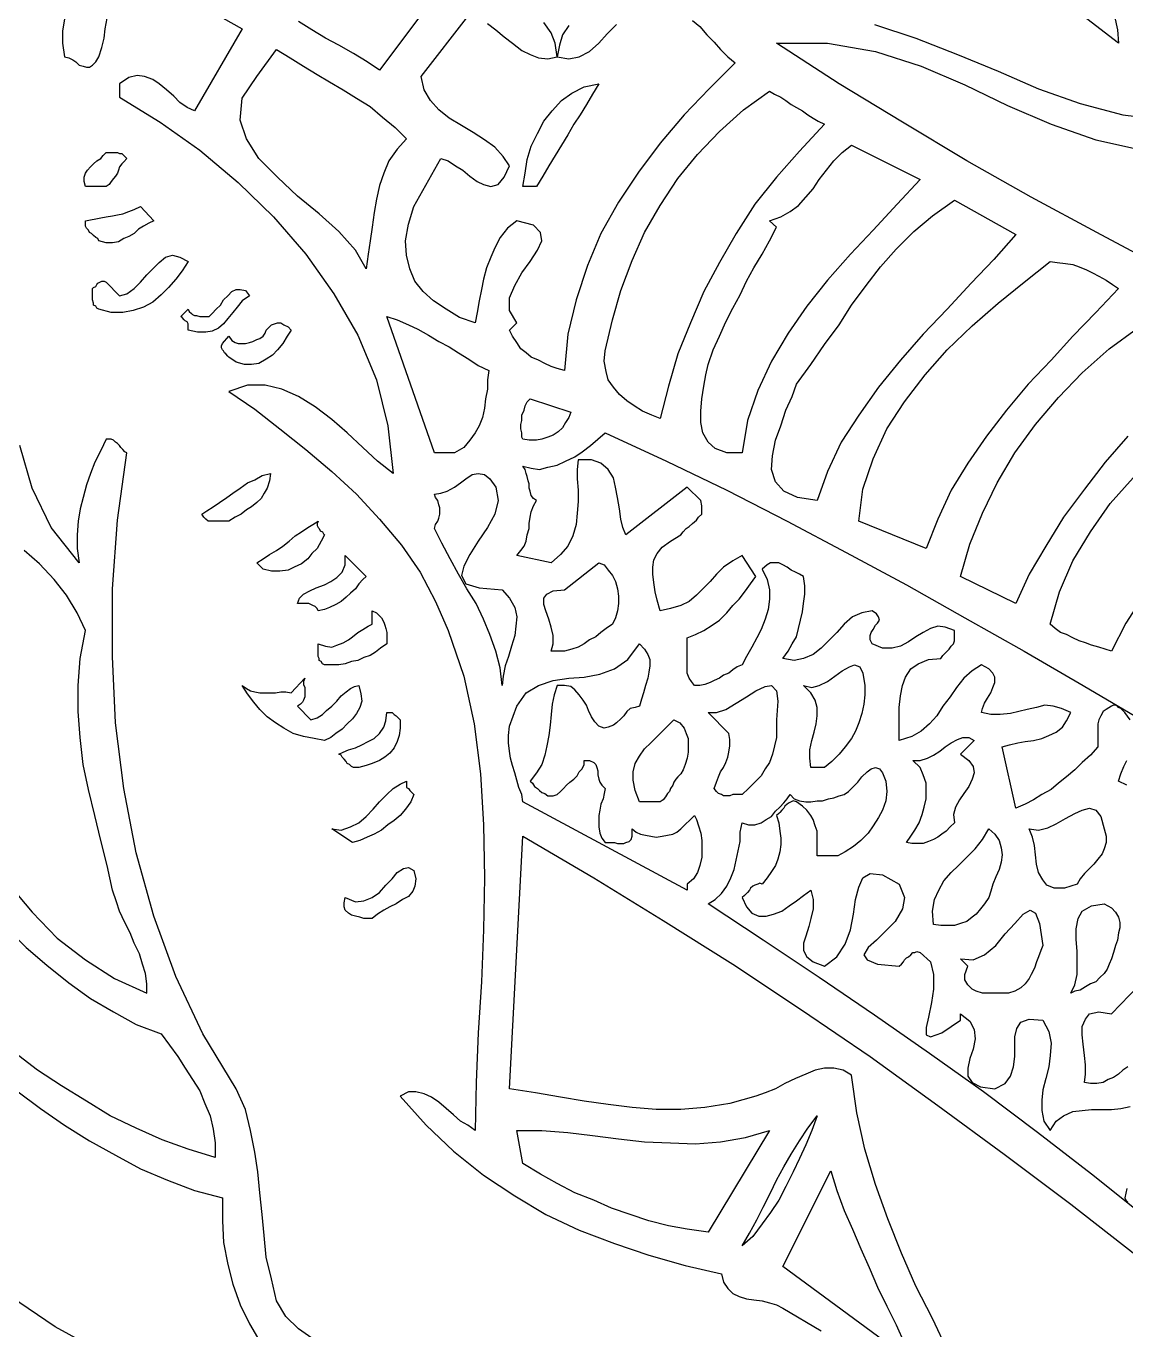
# Model space of a CAD drawing. Extents: x 0.04 to 7.12, y 0.03 to 7.63.
# Drawn here: x 3.12 to 4.178, y 3.215 to 4.47 of the extents above; entities that cross this region are included whole.
import ezdxf

# ---------------------------------------------------------------- set-up
doc = ezdxf.new("R2010")
doc.units = 0
doc.layers.add('1', color=7, linetype='Continuous')

msp = doc.modelspace()

# ---------------------------------------------------------------- linework, layer by layer
for points in [[(4.167, 4.479), (4.17, 4.466), (4.171, 4.453), (4.128, 4.486)], [(3.936, 4.471), (3.976, 4.458), (4.016, 4.442), (4.055, 4.426), (4.094, 4.409), (4.134, 4.395), (4.175, 4.384), (4.217, 4.379)], [(3.671, 4.414), (3.665, 4.404), (3.659, 4.394), (3.653, 4.384), (3.647, 4.375), (3.641, 4.365), (3.635, 4.355), (3.629, 4.345), (3.623, 4.335), (3.617, 4.325), (3.611, 4.315), (3.598, 4.315), (3.6, 4.328), (3.602, 4.341), (3.606, 4.354), (3.612, 4.366), (3.618, 4.378), (3.626, 4.388), (3.635, 4.398), (3.645, 4.405), (3.657, 4.411), (3.671, 4.414)], [(3.217, 4.342), (3.214, 4.339), (3.212, 4.337), (3.21, 4.334), (3.209, 4.331), (3.208, 4.328), (3.206, 4.325), (3.204, 4.323), (3.202, 4.32), (3.2, 4.317), (3.197, 4.315), (3.177, 4.315), (3.176, 4.32), (3.176, 4.324), (3.177, 4.328), (3.179, 4.331), (3.182, 4.334), (3.185, 4.337), (3.188, 4.34), (3.192, 4.342), (3.194, 4.345), (3.197, 4.348), (3.2, 4.348), (3.203, 4.348), (3.205, 4.348), (3.208, 4.348), (3.21, 4.347), (3.212, 4.347), (3.214, 4.345), (3.215, 4.344), (3.217, 4.342)], [(3.243, 4.282), (3.238, 4.28), (3.233, 4.277), (3.228, 4.274), (3.224, 4.27), (3.219, 4.267), (3.214, 4.265), (3.209, 4.262), (3.203, 4.261), (3.197, 4.261), (3.19, 4.263), (3.189, 4.265), (3.187, 4.266), (3.185, 4.268), (3.183, 4.27), (3.181, 4.271), (3.18, 4.273), (3.178, 4.275), (3.177, 4.277), (3.177, 4.28), (3.177, 4.282), (3.182, 4.283), (3.187, 4.284), (3.192, 4.285), (3.197, 4.286), (3.203, 4.287), (3.208, 4.288), (3.213, 4.289), (3.219, 4.291), (3.224, 4.293), (3.23, 4.296), (3.243, 4.282)], [(3.276, 4.243), (3.27, 4.234), (3.264, 4.226), (3.257, 4.218), (3.25, 4.211), (3.242, 4.204), (3.233, 4.199), (3.223, 4.196), (3.213, 4.194), (3.202, 4.194), (3.19, 4.197), (3.188, 4.198), (3.187, 4.2), (3.185, 4.201), (3.185, 4.203), (3.184, 4.206), (3.184, 4.208), (3.184, 4.211), (3.184, 4.214), (3.184, 4.217), (3.185, 4.218), (3.187, 4.219), (3.188, 4.221), (3.189, 4.222), (3.191, 4.223), (3.193, 4.224), (3.195, 4.224), (3.197, 4.223), (3.21, 4.21), (3.217, 4.212), (3.224, 4.217), (3.23, 4.223), (3.236, 4.23), (3.242, 4.236), (3.248, 4.242), (3.254, 4.247), (3.261, 4.249), (3.268, 4.247), (3.276, 4.243)], [(3.335, 4.21), (3.328, 4.205), (3.323, 4.199), (3.319, 4.194), (3.314, 4.188), (3.31, 4.183), (3.305, 4.179), (3.299, 4.176), (3.293, 4.175), (3.285, 4.175), (3.276, 4.177), (3.276, 4.179), (3.276, 4.181), (3.276, 4.183), (3.275, 4.185), (3.273, 4.186), (3.272, 4.187), (3.27, 4.189), (3.269, 4.19), (3.276, 4.197), (3.277, 4.195), (3.279, 4.193), (3.28, 4.192), (3.282, 4.191), (3.284, 4.191), (3.287, 4.19), (3.29, 4.19), (3.293, 4.19), (3.296, 4.19), (3.299, 4.193), (3.303, 4.197), (3.307, 4.201), (3.31, 4.206), (3.314, 4.21), (3.318, 4.214), (3.322, 4.216), (3.326, 4.216), (3.331, 4.215), (3.335, 4.21)], [(3.375, 4.177), (3.371, 4.171), (3.367, 4.164), (3.362, 4.158), (3.357, 4.153), (3.351, 4.149), (3.344, 4.145), (3.337, 4.144), (3.33, 4.144), (3.322, 4.146), (3.315, 4.151), (3.314, 4.152), (3.312, 4.154), (3.311, 4.155), (3.31, 4.157), (3.309, 4.158), (3.308, 4.16), (3.308, 4.162), (3.309, 4.164), (3.315, 4.171), (3.318, 4.167), (3.321, 4.165), (3.324, 4.164), (3.328, 4.164), (3.331, 4.164), (3.335, 4.165), (3.338, 4.166), (3.342, 4.168), (3.345, 4.169), (3.348, 4.171), (3.35, 4.174), (3.351, 4.177), (3.354, 4.18), (3.356, 4.182), (3.359, 4.183), (3.362, 4.184), (3.365, 4.184), (3.368, 4.182), (3.372, 4.18), (3.375, 4.177)], [(3.355, 4.039), (3.354, 4.032), (3.352, 4.025), (3.349, 4.02), (3.346, 4.015), (3.342, 4.011), (3.337, 4.007), (3.332, 4.004), (3.327, 4), (3.321, 3.997), (3.315, 3.993), (3.312, 3.993), (3.31, 3.993), (3.307, 3.993), (3.304, 3.993), (3.3, 3.993), (3.298, 3.993), (3.295, 3.993), (3.293, 3.995), (3.291, 3.997), (3.289, 4), (3.294, 4.003), (3.3, 4.007), (3.306, 4.011), (3.313, 4.016), (3.319, 4.02), (3.326, 4.025), (3.333, 4.03), (3.34, 4.033), (3.347, 4.037), (3.355, 4.039)], [(3.401, 3.993), (3.4, 3.991), (3.4, 3.989), (3.401, 3.987), (3.402, 3.986), (3.403, 3.984), (3.405, 3.983), (3.406, 3.981), (3.407, 3.98), (3.404, 3.974), (3.4, 3.967), (3.395, 3.962), (3.391, 3.957), (3.385, 3.952), (3.378, 3.949), (3.372, 3.946), (3.364, 3.945), (3.356, 3.945), (3.348, 3.947), (3.342, 3.953), (3.348, 3.957), (3.354, 3.961), (3.361, 3.965), (3.367, 3.969), (3.373, 3.974), (3.379, 3.979), (3.385, 3.983), (3.391, 3.987), (3.396, 3.99), (3.401, 3.993)], [(3.104, 3.643), (3.126, 3.617), (3.15, 3.592), (3.177, 3.571), (3.205, 3.553), (3.236, 3.539), (3.236, 3.548), (3.235, 3.558), (3.232, 3.567), (3.229, 3.577), (3.224, 3.587), (3.22, 3.597), (3.215, 3.607), (3.21, 3.618), (3.207, 3.627), (3.203, 3.638), (3.198, 3.662), (3.192, 3.686), (3.186, 3.71), (3.18, 3.735), (3.175, 3.759), (3.172, 3.785), (3.17, 3.81), (3.17, 3.835), (3.172, 3.861), (3.177, 3.888), (3.169, 3.905), (3.159, 3.922), (3.147, 3.937), (3.133, 3.952), (3.118, 3.965)], [(3.447, 3.94), (3.444, 3.937), (3.44, 3.933), (3.437, 3.928), (3.432, 3.924), (3.428, 3.92), (3.423, 3.916), (3.418, 3.913), (3.412, 3.91), (3.407, 3.908), (3.401, 3.907), (3.4, 3.909), (3.398, 3.911), (3.396, 3.912), (3.394, 3.913), (3.392, 3.914), (3.389, 3.914), (3.387, 3.914), (3.384, 3.914), (3.381, 3.914), (3.383, 3.919), (3.387, 3.923), (3.393, 3.926), (3.399, 3.929), (3.407, 3.932), (3.413, 3.935), (3.419, 3.939), (3.424, 3.944), (3.427, 3.951), (3.427, 3.96), (3.447, 3.94)], [(3.467, 3.875), (3.461, 3.871), (3.456, 3.867), (3.451, 3.864), (3.445, 3.862), (3.439, 3.859), (3.433, 3.858), (3.427, 3.856), (3.421, 3.855), (3.414, 3.855), (3.407, 3.855), (3.405, 3.856), (3.404, 3.858), (3.402, 3.859), (3.402, 3.861), (3.401, 3.863), (3.401, 3.866), (3.401, 3.869), (3.401, 3.872), (3.401, 3.875), (3.408, 3.873), (3.414, 3.872), (3.419, 3.874), (3.425, 3.876), (3.43, 3.879), (3.434, 3.882), (3.439, 3.886), (3.444, 3.889), (3.449, 3.892), (3.453, 3.894), (3.453, 3.907), (3.457, 3.905), (3.46, 3.902), (3.462, 3.9), (3.464, 3.896), (3.465, 3.893), (3.466, 3.89), (3.467, 3.886), (3.467, 3.882), (3.467, 3.879), (3.467, 3.875)], [(3.381, 3.815), (3.394, 3.802), (3.4, 3.804), (3.405, 3.807), (3.409, 3.811), (3.414, 3.815), (3.419, 3.82), (3.423, 3.825), (3.428, 3.829), (3.432, 3.832), (3.436, 3.834), (3.44, 3.835), (3.442, 3.827), (3.443, 3.82), (3.441, 3.814), (3.438, 3.808), (3.434, 3.803), (3.429, 3.798), (3.424, 3.793), (3.418, 3.789), (3.413, 3.785), (3.407, 3.782), (3.397, 3.784), (3.387, 3.786), (3.377, 3.789), (3.368, 3.794), (3.36, 3.799), (3.352, 3.805), (3.345, 3.812), (3.339, 3.819), (3.333, 3.827), (3.328, 3.835), (3.332, 3.832), (3.336, 3.83), (3.34, 3.829), (3.345, 3.828), (3.35, 3.828), (3.355, 3.828), (3.36, 3.828), (3.365, 3.829), (3.37, 3.829), (3.375, 3.828), (3.388, 3.842), (3.387, 3.839), (3.387, 3.836), (3.388, 3.833), (3.388, 3.83), (3.388, 3.827), (3.388, 3.824), (3.387, 3.821), (3.386, 3.819), (3.384, 3.817), (3.381, 3.815)], [(3.48, 3.802), (3.48, 3.794), (3.479, 3.787), (3.477, 3.781), (3.474, 3.775), (3.47, 3.77), (3.465, 3.766), (3.46, 3.763), (3.453, 3.76), (3.447, 3.758), (3.44, 3.756), (3.437, 3.756), (3.435, 3.756), (3.433, 3.757), (3.431, 3.759), (3.429, 3.76), (3.428, 3.762), (3.426, 3.764), (3.424, 3.766), (3.423, 3.768), (3.421, 3.769), (3.425, 3.771), (3.43, 3.773), (3.437, 3.775), (3.443, 3.778), (3.449, 3.781), (3.455, 3.784), (3.46, 3.789), (3.464, 3.795), (3.466, 3.801), (3.467, 3.809), (3.469, 3.809), (3.471, 3.809), (3.472, 3.809), (3.474, 3.807), (3.476, 3.806), (3.477, 3.805), (3.479, 3.803), (3.48, 3.802)], [(3.486, 3.743), (3.486, 3.741), (3.486, 3.739), (3.486, 3.737), (3.488, 3.736), (3.489, 3.734), (3.49, 3.733), (3.492, 3.731), (3.493, 3.73), (3.49, 3.723), (3.485, 3.716), (3.48, 3.71), (3.474, 3.705), (3.468, 3.701), (3.462, 3.696), (3.455, 3.692), (3.448, 3.689), (3.441, 3.686), (3.434, 3.684), (3.414, 3.697), (3.423, 3.696), (3.432, 3.699), (3.44, 3.703), (3.447, 3.709), (3.454, 3.716), (3.46, 3.723), (3.467, 3.73), (3.473, 3.736), (3.48, 3.74), (3.486, 3.743)], [(3.493, 3.657), (3.495, 3.649), (3.494, 3.642), (3.492, 3.637), (3.488, 3.632), (3.482, 3.629), (3.476, 3.625), (3.47, 3.622), (3.464, 3.619), (3.458, 3.615), (3.453, 3.611), (3.45, 3.611), (3.445, 3.611), (3.441, 3.612), (3.437, 3.613), (3.433, 3.614), (3.43, 3.616), (3.427, 3.619), (3.426, 3.622), (3.426, 3.626), (3.427, 3.631), (3.437, 3.627), (3.445, 3.628), (3.453, 3.631), (3.46, 3.636), (3.466, 3.643), (3.472, 3.649), (3.477, 3.655), (3.483, 3.659), (3.488, 3.66), (3.493, 3.657)]]:
    msp.add_lwpolyline(points)
at = {"layer": '1'}
for points in [[(3.223, 4.526), (3.328, 4.467), (3.282, 4.388), (3.275, 4.391), (3.268, 4.396), (3.262, 4.402), (3.255, 4.408), (3.248, 4.414), (3.242, 4.418), (3.234, 4.421), (3.227, 4.422), (3.219, 4.42), (3.21, 4.414), (3.21, 4.401), (3.249, 4.377), (3.287, 4.35), (3.324, 4.319), (3.358, 4.286), (3.389, 4.25), (3.416, 4.212), (3.439, 4.172), (3.457, 4.129), (3.468, 4.085), (3.473, 4.039), (3.458, 4.051), (3.444, 4.064), (3.429, 4.078), (3.414, 4.091), (3.398, 4.103), (3.382, 4.113), (3.366, 4.12), (3.35, 4.124), (3.333, 4.124), (3.315, 4.118), (3.34, 4.101), (3.364, 4.082), (3.389, 4.062), (3.414, 4.041), (3.438, 4.019), (3.46, 3.995), (3.481, 3.97), (3.499, 3.944), (3.514, 3.916), (3.526, 3.888), (3.541, 3.844), (3.551, 3.798), (3.557, 3.75), (3.56, 3.701), (3.561, 3.65), (3.56, 3.6), (3.558, 3.55), (3.555, 3.501), (3.553, 3.453), (3.552, 3.407), (3.545, 3.412), (3.538, 3.416), (3.531, 3.422), (3.524, 3.428), (3.517, 3.434), (3.51, 3.439), (3.503, 3.442), (3.495, 3.444), (3.488, 3.444), (3.48, 3.44), (3.505, 3.412), (3.531, 3.387), (3.56, 3.364), (3.59, 3.344), (3.62, 3.326), (3.652, 3.311), (3.686, 3.298), (3.719, 3.287), (3.754, 3.277), (3.789, 3.269), (3.791, 3.261), (3.795, 3.255), (3.8, 3.25), (3.806, 3.247), (3.813, 3.245), (3.82, 3.244), (3.828, 3.243), (3.835, 3.241), (3.842, 3.239), (3.848, 3.236), (3.885, 3.214)], [(3.519, 4.506), (3.46, 4.427), (3.448, 4.435), (3.435, 4.443), (3.421, 4.451), (3.408, 4.458), (3.395, 4.466), (3.382, 4.474)], [(3.761, 4.475), (3.768, 4.469), (3.775, 4.461), (3.782, 4.454), (3.788, 4.447), (3.795, 4.44), (3.802, 4.434), (3.777, 4.409), (3.753, 4.384), (3.73, 4.357), (3.709, 4.329), (3.69, 4.3), (3.673, 4.27), (3.66, 4.239), (3.649, 4.206), (3.641, 4.173), (3.638, 4.138), (3.631, 4.14), (3.625, 4.142), (3.619, 4.145), (3.613, 4.148), (3.606, 4.151), (3.601, 4.155), (3.596, 4.159), (3.592, 4.165), (3.588, 4.171), (3.585, 4.177), (3.592, 4.184), (3.585, 4.196), (3.585, 4.208), (3.59, 4.22), (3.597, 4.232), (3.605, 4.243), (3.612, 4.254), (3.616, 4.263), (3.615, 4.271), (3.608, 4.278), (3.592, 4.282), (3.583, 4.275), (3.576, 4.266), (3.571, 4.256), (3.567, 4.247), (3.563, 4.237), (3.56, 4.226), (3.558, 4.216), (3.556, 4.205), (3.554, 4.194), (3.552, 4.184), (3.537, 4.189), (3.524, 4.197), (3.512, 4.205), (3.502, 4.214), (3.494, 4.224), (3.489, 4.236), (3.486, 4.249), (3.485, 4.263), (3.488, 4.279), (3.493, 4.296), (3.519, 4.342), (3.526, 4.34), (3.533, 4.335), (3.54, 4.331), (3.547, 4.325), (3.554, 4.32), (3.56, 4.317), (3.567, 4.315), (3.574, 4.317), (3.58, 4.324), (3.585, 4.335), (3.579, 4.344), (3.571, 4.353), (3.561, 4.36), (3.55, 4.367), (3.539, 4.374), (3.527, 4.381), (3.517, 4.389), (3.509, 4.398), (3.503, 4.408), (3.5, 4.421), (3.546, 4.48)], [(3.157, 4.476), (3.155, 4.465), (3.155, 4.453), (3.157, 4.44), (3.161, 4.439), (3.165, 4.437), (3.168, 4.435), (3.171, 4.432), (3.175, 4.431), (3.178, 4.43), (3.181, 4.43), (3.184, 4.432), (3.187, 4.435), (3.19, 4.44), (3.193, 4.449), (3.195, 4.458), (3.196, 4.467), (3.198, 4.477)], [(3.564, 4.472), (3.572, 4.466), (3.58, 4.459), (3.588, 4.453), (3.597, 4.446), (3.605, 4.442), (3.613, 4.439), (3.622, 4.438), (3.631, 4.44), (3.629, 4.453), (3.625, 4.463), (3.618, 4.473)], [(3.642, 4.47), (3.636, 4.461), (3.633, 4.451), (3.631, 4.44), (3.642, 4.438), (3.652, 4.44), (3.662, 4.445), (3.671, 4.453), (3.679, 4.462), (3.688, 4.471)], [(3.486, 4.361), (3.477, 4.351), (3.469, 4.34), (3.464, 4.328), (3.46, 4.316), (3.457, 4.303), (3.455, 4.29), (3.453, 4.276), (3.451, 4.263), (3.449, 4.25), (3.447, 4.236), (3.437, 4.254), (3.421, 4.272), (3.402, 4.289), (3.381, 4.306), (3.362, 4.324), (3.344, 4.342), (3.332, 4.361), (3.326, 4.379), (3.328, 4.4), (3.342, 4.421), (3.361, 4.447), (3.374, 4.439), (3.387, 4.431), (3.4, 4.423), (3.412, 4.416), (3.425, 4.408), (3.438, 4.4), (3.451, 4.392), (3.463, 4.382), (3.475, 4.372), (3.486, 4.361)], [(4.212, 4.238), (4.15, 4.271), (4.087, 4.305), (4.025, 4.34), (3.963, 4.377), (3.902, 4.414), (3.842, 4.453), (3.891, 4.453), (3.937, 4.445), (3.981, 4.431), (4.023, 4.413), (4.064, 4.393), (4.106, 4.375), (4.149, 4.36), (4.194, 4.35)], [(3.888, 4.375), (3.864, 4.349), (3.842, 4.324), (3.821, 4.298), (3.803, 4.27), (3.787, 4.242), (3.772, 4.214), (3.759, 4.184), (3.747, 4.154), (3.738, 4.123), (3.73, 4.092), (3.722, 4.095), (3.713, 4.099), (3.705, 4.104), (3.698, 4.109), (3.691, 4.115), (3.685, 4.122), (3.68, 4.129), (3.678, 4.137), (3.676, 4.147), (3.677, 4.157), (3.684, 4.187), (3.692, 4.215), (3.703, 4.244), (3.715, 4.271), (3.73, 4.297), (3.747, 4.323), (3.766, 4.346), (3.787, 4.368), (3.81, 4.389), (3.835, 4.407), (3.84, 4.404), (3.846, 4.401), (3.851, 4.398), (3.856, 4.394), (3.861, 4.391), (3.867, 4.388), (3.872, 4.384), (3.877, 4.381), (3.882, 4.378), (3.888, 4.375)], [(3.98, 4.322), (3.958, 4.298), (3.935, 4.273), (3.913, 4.25), (3.891, 4.225), (3.871, 4.2), (3.853, 4.174), (3.837, 4.147), (3.824, 4.119), (3.814, 4.09), (3.809, 4.059), (3.794, 4.059), (3.783, 4.063), (3.776, 4.069), (3.771, 4.078), (3.769, 4.088), (3.769, 4.099), (3.77, 4.111), (3.772, 4.123), (3.774, 4.134), (3.776, 4.144), (3.781, 4.158), (3.787, 4.171), (3.793, 4.185), (3.8, 4.198), (3.807, 4.211), (3.813, 4.224), (3.82, 4.237), (3.828, 4.25), (3.835, 4.263), (3.842, 4.276), (3.835, 4.282), (3.846, 4.286), (3.855, 4.291), (3.863, 4.297), (3.87, 4.305), (3.877, 4.313), (3.883, 4.322), (3.89, 4.331), (3.897, 4.34), (3.905, 4.348), (3.914, 4.355), (3.98, 4.322)], [(4.072, 4.269), (4.051, 4.245), (4.029, 4.222), (4.006, 4.197), (3.983, 4.173), (3.961, 4.148), (3.94, 4.122), (3.921, 4.095), (3.904, 4.069), (3.891, 4.041), (3.881, 4.013), (3.862, 4.016), (3.849, 4.022), (3.841, 4.031), (3.837, 4.043), (3.838, 4.056), (3.841, 4.071), (3.846, 4.085), (3.851, 4.1), (3.857, 4.113), (3.861, 4.125), (3.875, 4.144), (3.888, 4.163), (3.902, 4.182), (3.914, 4.201), (3.928, 4.22), (3.942, 4.238), (3.957, 4.255), (3.974, 4.272), (3.992, 4.287), (4.013, 4.302), (4.072, 4.269)], [(4.171, 4.217), (4.149, 4.194), (4.127, 4.171), (4.106, 4.148), (4.084, 4.125), (4.063, 4.1), (4.044, 4.075), (4.026, 4.049), (4.01, 4.023), (3.997, 3.995), (3.986, 3.967), (3.921, 3.993), (3.925, 4.024), (3.935, 4.053), (3.948, 4.082), (3.965, 4.108), (3.985, 4.134), (4.006, 4.158), (4.03, 4.181), (4.055, 4.203), (4.08, 4.223), (4.105, 4.243), (4.112, 4.242), (4.12, 4.241), (4.127, 4.24), (4.133, 4.238), (4.14, 4.235), (4.146, 4.232), (4.152, 4.229), (4.159, 4.225), (4.165, 4.221), (4.171, 4.217)], [(3.565, 4.138), (3.564, 4.129), (3.564, 4.12), (3.562, 4.111), (3.561, 4.102), (3.559, 4.093), (3.556, 4.085), (3.552, 4.078), (3.547, 4.071), (3.541, 4.064), (3.532, 4.059), (3.513, 4.059), (3.467, 4.19), (3.477, 4.187), (3.488, 4.182), (3.497, 4.178), (3.507, 4.172), (3.517, 4.166), (3.527, 4.161), (3.536, 4.155), (3.546, 4.149), (3.555, 4.143), (3.565, 4.138)], [(4.18, 4.075), (4.158, 4.05), (4.138, 4.024), (4.118, 3.997), (4.101, 3.969), (4.085, 3.942), (4.072, 3.914), (4.019, 3.94), (4.028, 3.971), (4.04, 4.001), (4.054, 4.03), (4.071, 4.059), (4.091, 4.086), (4.113, 4.112), (4.136, 4.136), (4.162, 4.159), (4.189, 4.179)], [(3.644, 4.098), (3.642, 4.093), (3.639, 4.088), (3.636, 4.083), (3.632, 4.079), (3.627, 4.076), (3.622, 4.074), (3.616, 4.072), (3.611, 4.071), (3.604, 4.071), (3.598, 4.072), (3.597, 4.074), (3.597, 4.078), (3.596, 4.082), (3.596, 4.086), (3.597, 4.09), (3.597, 4.095), (3.599, 4.1), (3.6, 4.104), (3.602, 4.108), (3.605, 4.111), (3.644, 4.098)], [(4.182, 3.802), (4.177, 3.809), (4.176, 3.81), (4.174, 3.812), (4.173, 3.813), (4.171, 3.814), (4.17, 3.815), (4.168, 3.816), (4.166, 3.816), (4.164, 3.815), (4.159, 3.812), (4.156, 3.81), (4.154, 3.806), (4.152, 3.802), (4.151, 3.798), (4.151, 3.794), (4.151, 3.789), (4.151, 3.785), (4.151, 3.78), (4.151, 3.776), (4.144, 3.768), (4.136, 3.761), (4.129, 3.754), (4.121, 3.747), (4.113, 3.741), (4.106, 3.735), (4.097, 3.73), (4.089, 3.725), (4.081, 3.721), (4.072, 3.717), (4.059, 3.776), (4.066, 3.778), (4.074, 3.78), (4.081, 3.781), (4.089, 3.782), (4.097, 3.784), (4.104, 3.787), (4.111, 3.79), (4.117, 3.795), (4.121, 3.801), (4.125, 3.809), (4.116, 3.813), (4.108, 3.815), (4.1, 3.816), (4.092, 3.814), (4.083, 3.812), (4.075, 3.81), (4.067, 3.808), (4.057, 3.807), (4.048, 3.807), (4.039, 3.809), (4.04, 3.813), (4.042, 3.818), (4.045, 3.823), (4.048, 3.828), (4.05, 3.833), (4.052, 3.838), (4.052, 3.843), (4.05, 3.847), (4.046, 3.851), (4.039, 3.855), (4.03, 3.849), (4.022, 3.842), (4.015, 3.833), (4.009, 3.824), (4.002, 3.815), (3.996, 3.806), (3.989, 3.798), (3.981, 3.791), (3.972, 3.786), (3.96, 3.782), (3.96, 3.793), (3.96, 3.804), (3.96, 3.814), (3.961, 3.825), (3.963, 3.835), (3.966, 3.843), (3.971, 3.851), (3.978, 3.856), (3.988, 3.86), (4, 3.861), (4.002, 3.864), (4.004, 3.866), (4.006, 3.868), (4.008, 3.87), (4.01, 3.873), (4.012, 3.875), (4.013, 3.878), (4.013, 3.881), (4.013, 3.884), (4.013, 3.888), (4.004, 3.891), (3.997, 3.892), (3.99, 3.89), (3.983, 3.886), (3.976, 3.882), (3.969, 3.877), (3.961, 3.873), (3.953, 3.871), (3.944, 3.871), (3.934, 3.875), (3.932, 3.879), (3.932, 3.883), (3.933, 3.886), (3.935, 3.889), (3.937, 3.893), (3.939, 3.895), (3.941, 3.898), (3.94, 3.901), (3.938, 3.904), (3.934, 3.907), (3.924, 3.905), (3.915, 3.901), (3.907, 3.894), (3.9, 3.886), (3.893, 3.879), (3.885, 3.871), (3.877, 3.865), (3.868, 3.861), (3.859, 3.859), (3.848, 3.861), (3.853, 3.868), (3.857, 3.875), (3.861, 3.882), (3.863, 3.89), (3.865, 3.898), (3.867, 3.906), (3.868, 3.914), (3.869, 3.923), (3.869, 3.931), (3.868, 3.94), (3.864, 3.942), (3.86, 3.944), (3.856, 3.946), (3.852, 3.949), (3.848, 3.951), (3.844, 3.953), (3.84, 3.953), (3.836, 3.953), (3.833, 3.951), (3.828, 3.947), (3.833, 3.937), (3.835, 3.927), (3.835, 3.918), (3.834, 3.908), (3.831, 3.899), (3.827, 3.889), (3.823, 3.881), (3.818, 3.872), (3.813, 3.863), (3.809, 3.855), (3.804, 3.853), (3.8, 3.85), (3.796, 3.847), (3.791, 3.845), (3.787, 3.842), (3.782, 3.84), (3.778, 3.838), (3.773, 3.836), (3.768, 3.835), (3.763, 3.835), (3.76, 3.839), (3.758, 3.842), (3.756, 3.847), (3.756, 3.851), (3.756, 3.856), (3.756, 3.861), (3.756, 3.867), (3.756, 3.872), (3.756, 3.877), (3.756, 3.881), (3.764, 3.884), (3.772, 3.888), (3.78, 3.893), (3.787, 3.898), (3.794, 3.905), (3.8, 3.912), (3.806, 3.918), (3.812, 3.926), (3.817, 3.933), (3.822, 3.94), (3.809, 3.96), (3.8, 3.955), (3.791, 3.949), (3.784, 3.942), (3.778, 3.935), (3.771, 3.928), (3.765, 3.922), (3.758, 3.916), (3.75, 3.912), (3.74, 3.909), (3.73, 3.907), (3.727, 3.917), (3.725, 3.925), (3.724, 3.934), (3.723, 3.942), (3.723, 3.949), (3.724, 3.956), (3.727, 3.962), (3.732, 3.968), (3.74, 3.974), (3.75, 3.98), (3.752, 3.983), (3.755, 3.986), (3.758, 3.988), (3.761, 3.991), (3.765, 3.994), (3.767, 3.997), (3.77, 4), (3.77, 4.004), (3.77, 4.008), (3.769, 4.013), (3.756, 4.026), (3.697, 3.98), (3.694, 3.987), (3.692, 3.995), (3.691, 4.005), (3.689, 4.016), (3.687, 4.026), (3.685, 4.035), (3.68, 4.043), (3.673, 4.049), (3.664, 4.052), (3.651, 4.052), (3.65, 4.043), (3.65, 4.034), (3.651, 4.023), (3.651, 4.012), (3.65, 4.001), (3.649, 3.99), (3.646, 3.979), (3.641, 3.969), (3.634, 3.961), (3.625, 3.953), (3.592, 3.96), (3.596, 3.965), (3.599, 3.969), (3.601, 3.974), (3.602, 3.98), (3.604, 3.986), (3.604, 3.991), (3.605, 3.997), (3.606, 4.002), (3.608, 4.008), (3.611, 4.013), (3.608, 4.015), (3.606, 4.018), (3.605, 4.022), (3.604, 4.025), (3.604, 4.029), (3.603, 4.032), (3.602, 4.036), (3.601, 4.039), (3.6, 4.043), (3.598, 4.046), (3.606, 4.044), (3.614, 4.043), (3.622, 4.045), (3.631, 4.047), (3.639, 4.051), (3.648, 4.055), (3.655, 4.06), (3.663, 4.066), (3.67, 4.072), (3.677, 4.078), (3.736, 4.051), (3.794, 4.023), (3.852, 3.993), (3.909, 3.963), (3.967, 3.932), (4.023, 3.9), (4.08, 3.868), (4.137, 3.835), (4.193, 3.802)], [(3.395, 3.207), (3.382, 3.216), (3.37, 3.228), (3.361, 3.243), (3.356, 3.264), (3.351, 3.285), (3.349, 3.306), (3.347, 3.326), (3.345, 3.347), (3.343, 3.367), (3.34, 3.386), (3.336, 3.407), (3.331, 3.427), (3.322, 3.447), (3.29, 3.5), (3.264, 3.555), (3.243, 3.613), (3.226, 3.674), (3.214, 3.736), (3.206, 3.799), (3.203, 3.863), (3.203, 3.928), (3.208, 3.994), (3.217, 4.059), (3.215, 4.06), (3.213, 4.062), (3.211, 4.064), (3.21, 4.066), (3.208, 4.068), (3.206, 4.069), (3.204, 4.071), (3.202, 4.072), (3.2, 4.072), (3.197, 4.072), (3.192, 4.061), (3.186, 4.05), (3.182, 4.039), (3.178, 4.028), (3.175, 4.016), (3.172, 4.005), (3.17, 3.993), (3.169, 3.98), (3.169, 3.967), (3.171, 3.953), (3.144, 3.987), (3.126, 4.025), (3.114, 4.066)], [(3.572, 4.026), (3.574, 4.013), (3.571, 4), (3.564, 3.987), (3.555, 3.974), (3.547, 3.961), (3.541, 3.95), (3.539, 3.941), (3.543, 3.933), (3.556, 3.929), (3.578, 3.927), (3.585, 3.919), (3.59, 3.91), (3.592, 3.901), (3.591, 3.892), (3.59, 3.883), (3.587, 3.873), (3.584, 3.863), (3.581, 3.854), (3.579, 3.844), (3.578, 3.835), (3.576, 3.852), (3.572, 3.868), (3.566, 3.884), (3.56, 3.899), (3.553, 3.914), (3.544, 3.928), (3.536, 3.942), (3.528, 3.957), (3.52, 3.972), (3.513, 3.986), (3.514, 3.99), (3.516, 3.993), (3.517, 3.996), (3.518, 4), (3.518, 4.003), (3.518, 4.006), (3.517, 4.009), (3.516, 4.013), (3.514, 4.016), (3.513, 4.019), (3.519, 4.02), (3.525, 4.022), (3.532, 4.026), (3.538, 4.03), (3.543, 4.034), (3.549, 4.038), (3.555, 4.039), (3.561, 4.038), (3.566, 4.034), (3.572, 4.026)], [(4.196, 3.923), (4.178, 3.895), (4.164, 3.868), (4.158, 3.87), (4.152, 3.872), (4.145, 3.874), (4.139, 3.876), (4.133, 3.878), (4.127, 3.881), (4.121, 3.884), (4.115, 3.886), (4.11, 3.89), (4.105, 3.894), (4.114, 3.925), (4.127, 3.955), (4.144, 3.983), (4.163, 4.01), (4.185, 4.035)], [(3.684, 3.894), (3.678, 3.89), (3.673, 3.886), (3.668, 3.882), (3.662, 3.879), (3.657, 3.875), (3.651, 3.872), (3.645, 3.87), (3.638, 3.868), (3.631, 3.868), (3.625, 3.868), (3.627, 3.875), (3.627, 3.883), (3.625, 3.891), (3.623, 3.899), (3.62, 3.907), (3.618, 3.913), (3.618, 3.919), (3.621, 3.923), (3.627, 3.926), (3.638, 3.927), (3.671, 3.953), (3.676, 3.951), (3.68, 3.946), (3.684, 3.941), (3.687, 3.935), (3.689, 3.928), (3.69, 3.921), (3.69, 3.914), (3.689, 3.907), (3.687, 3.9), (3.684, 3.894)], [(3.71, 3.815), (3.706, 3.814), (3.701, 3.813), (3.698, 3.81), (3.695, 3.806), (3.692, 3.803), (3.688, 3.799), (3.685, 3.797), (3.68, 3.795), (3.676, 3.794), (3.671, 3.796), (3.667, 3.8), (3.664, 3.805), (3.661, 3.811), (3.659, 3.816), (3.656, 3.821), (3.652, 3.826), (3.648, 3.831), (3.644, 3.834), (3.638, 3.835), (3.631, 3.835), (3.628, 3.826), (3.626, 3.817), (3.625, 3.807), (3.624, 3.797), (3.623, 3.787), (3.621, 3.777), (3.619, 3.768), (3.616, 3.759), (3.611, 3.751), (3.605, 3.743), (3.607, 3.741), (3.609, 3.738), (3.612, 3.736), (3.614, 3.734), (3.616, 3.732), (3.619, 3.731), (3.622, 3.729), (3.625, 3.729), (3.627, 3.729), (3.631, 3.73), (3.634, 3.733), (3.637, 3.736), (3.64, 3.739), (3.643, 3.742), (3.647, 3.745), (3.65, 3.748), (3.652, 3.752), (3.655, 3.755), (3.657, 3.759), (3.657, 3.763), (3.662, 3.763), (3.666, 3.761), (3.668, 3.759), (3.669, 3.756), (3.67, 3.753), (3.67, 3.749), (3.671, 3.745), (3.672, 3.742), (3.674, 3.739), (3.677, 3.736), (3.676, 3.731), (3.675, 3.726), (3.673, 3.721), (3.672, 3.715), (3.671, 3.71), (3.671, 3.704), (3.671, 3.699), (3.672, 3.693), (3.674, 3.688), (3.677, 3.684), (3.68, 3.684), (3.683, 3.684), (3.686, 3.684), (3.689, 3.683), (3.692, 3.683), (3.695, 3.683), (3.697, 3.684), (3.7, 3.685), (3.702, 3.687), (3.703, 3.69), (3.703, 3.697), (3.707, 3.694), (3.711, 3.692), (3.716, 3.691), (3.721, 3.69), (3.726, 3.689), (3.732, 3.69), (3.737, 3.691), (3.742, 3.692), (3.746, 3.694), (3.75, 3.697), (3.763, 3.71), (3.765, 3.706), (3.767, 3.7), (3.769, 3.693), (3.77, 3.686), (3.77, 3.678), (3.77, 3.67), (3.768, 3.662), (3.766, 3.655), (3.762, 3.649), (3.756, 3.644), (3.756, 3.638), (3.598, 3.723), (3.597, 3.73), (3.594, 3.737), (3.592, 3.744), (3.59, 3.751), (3.588, 3.758), (3.586, 3.765), (3.585, 3.772), (3.584, 3.78), (3.584, 3.787), (3.585, 3.796), (3.592, 3.815), (3.601, 3.828), (3.613, 3.835), (3.627, 3.84), (3.642, 3.842), (3.657, 3.843), (3.672, 3.846), (3.686, 3.851), (3.699, 3.86), (3.71, 3.875), (3.715, 3.87), (3.718, 3.865), (3.72, 3.86), (3.72, 3.854), (3.719, 3.848), (3.718, 3.842), (3.716, 3.835), (3.714, 3.828), (3.712, 3.822), (3.71, 3.815)], [(3.927, 3.835), (3.927, 3.826), (3.926, 3.817), (3.924, 3.808), (3.921, 3.799), (3.918, 3.791), (3.914, 3.784), (3.908, 3.776), (3.902, 3.769), (3.895, 3.762), (3.888, 3.756), (3.875, 3.756), (3.874, 3.765), (3.874, 3.773), (3.876, 3.782), (3.878, 3.79), (3.88, 3.798), (3.881, 3.806), (3.881, 3.814), (3.879, 3.821), (3.875, 3.828), (3.868, 3.835), (3.876, 3.833), (3.883, 3.835), (3.891, 3.839), (3.898, 3.844), (3.905, 3.849), (3.912, 3.853), (3.917, 3.855), (3.922, 3.853), (3.925, 3.847), (3.927, 3.835)], [(3.842, 3.802), (3.842, 3.793), (3.842, 3.785), (3.84, 3.777), (3.838, 3.769), (3.835, 3.761), (3.831, 3.755), (3.827, 3.748), (3.821, 3.742), (3.815, 3.736), (3.809, 3.73), (3.806, 3.73), (3.803, 3.73), (3.8, 3.73), (3.797, 3.729), (3.794, 3.729), (3.791, 3.729), (3.789, 3.73), (3.786, 3.731), (3.784, 3.733), (3.782, 3.736), (3.784, 3.742), (3.786, 3.747), (3.788, 3.752), (3.791, 3.756), (3.793, 3.761), (3.795, 3.766), (3.796, 3.771), (3.797, 3.777), (3.797, 3.783), (3.796, 3.789), (3.776, 3.809), (3.784, 3.809), (3.793, 3.812), (3.803, 3.818), (3.813, 3.824), (3.822, 3.83), (3.831, 3.834), (3.837, 3.835), (3.842, 3.83), (3.843, 3.82), (3.842, 3.802)], [(3.75, 3.75), (3.747, 3.747), (3.745, 3.745), (3.743, 3.742), (3.742, 3.739), (3.74, 3.736), (3.739, 3.733), (3.737, 3.731), (3.735, 3.728), (3.733, 3.725), (3.73, 3.723), (3.71, 3.723), (3.706, 3.734), (3.704, 3.744), (3.704, 3.752), (3.706, 3.76), (3.71, 3.767), (3.715, 3.774), (3.721, 3.78), (3.728, 3.787), (3.735, 3.794), (3.743, 3.802), (3.749, 3.799), (3.753, 3.794), (3.755, 3.789), (3.757, 3.784), (3.757, 3.777), (3.757, 3.771), (3.756, 3.765), (3.754, 3.759), (3.752, 3.754), (3.75, 3.75)], [(4.019, 3.769), (4.027, 3.763), (4.031, 3.757), (4.032, 3.751), (4.03, 3.745), (4.027, 3.738), (4.022, 3.731), (4.018, 3.725), (4.014, 3.718), (4.012, 3.711), (4.013, 3.703), (4.009, 3.699), (4.005, 3.695), (4.001, 3.692), (3.997, 3.689), (3.993, 3.687), (3.988, 3.685), (3.983, 3.683), (3.978, 3.683), (3.972, 3.683), (3.967, 3.684), (3.971, 3.69), (3.975, 3.696), (3.979, 3.703), (3.982, 3.711), (3.984, 3.718), (3.986, 3.726), (3.986, 3.733), (3.986, 3.741), (3.983, 3.749), (3.98, 3.756), (3.973, 3.763), (3.98, 3.763), (3.987, 3.765), (3.993, 3.768), (3.999, 3.772), (4.004, 3.776), (4.01, 3.78), (4.016, 3.783), (4.021, 3.785), (4.027, 3.785), (4.032, 3.782), (4.019, 3.769)], [(4.196, 3.324), (4.145, 3.365), (4.093, 3.405), (4.041, 3.444), (3.989, 3.481), (3.936, 3.518), (3.883, 3.554), (3.829, 3.59), (3.776, 3.625), (3.783, 3.629), (3.789, 3.635), (3.794, 3.642), (3.798, 3.65), (3.801, 3.658), (3.803, 3.667), (3.805, 3.676), (3.807, 3.685), (3.807, 3.694), (3.809, 3.703), (3.815, 3.701), (3.821, 3.701), (3.827, 3.703), (3.832, 3.706), (3.837, 3.709), (3.841, 3.714), (3.845, 3.718), (3.849, 3.722), (3.852, 3.726), (3.855, 3.73), (3.859, 3.726), (3.864, 3.724), (3.87, 3.723), (3.875, 3.723), (3.881, 3.724), (3.886, 3.724), (3.892, 3.726), (3.897, 3.727), (3.902, 3.729), (3.907, 3.73), (3.911, 3.733), (3.915, 3.737), (3.92, 3.742), (3.924, 3.747), (3.929, 3.752), (3.933, 3.755), (3.937, 3.756), (3.941, 3.755), (3.944, 3.751), (3.947, 3.743)], [(4.179, 3.739), (4.171, 3.743), (4.173, 3.75), (4.176, 3.757), (4.179, 3.763)], [(3.947, 3.743), (3.948, 3.733), (3.947, 3.724), (3.944, 3.715), (3.94, 3.708), (3.935, 3.7), (3.93, 3.693), (3.923, 3.686), (3.916, 3.68), (3.908, 3.675), (3.901, 3.671), (3.881, 3.671), (3.881, 3.677), (3.881, 3.683), (3.881, 3.689), (3.881, 3.695), (3.879, 3.7), (3.877, 3.706), (3.875, 3.71), (3.871, 3.715), (3.867, 3.719), (3.861, 3.723), (3.858, 3.724), (3.856, 3.723), (3.854, 3.722), (3.852, 3.721), (3.85, 3.719), (3.849, 3.717), (3.847, 3.715), (3.845, 3.713), (3.844, 3.712), (3.842, 3.71), (3.844, 3.703), (3.845, 3.695), (3.846, 3.688), (3.846, 3.682), (3.845, 3.675), (3.843, 3.668), (3.841, 3.662), (3.837, 3.656), (3.833, 3.65), (3.828, 3.644), (3.826, 3.645), (3.824, 3.644), (3.821, 3.643), (3.819, 3.642), (3.817, 3.64), (3.816, 3.638), (3.814, 3.636), (3.812, 3.634), (3.811, 3.633), (3.809, 3.631), (3.813, 3.622), (3.818, 3.616), (3.825, 3.613), (3.832, 3.613), (3.839, 3.615), (3.847, 3.618), (3.854, 3.623), (3.861, 3.628), (3.868, 3.633), (3.875, 3.638), (3.877, 3.629), (3.877, 3.62), (3.875, 3.611), (3.873, 3.603), (3.87, 3.594), (3.868, 3.587), (3.868, 3.58), (3.871, 3.574), (3.877, 3.569), (3.888, 3.565), (3.9, 3.574), (3.908, 3.586), (3.913, 3.6), (3.916, 3.615), (3.918, 3.629), (3.921, 3.641), (3.925, 3.65), (3.932, 3.654), (3.944, 3.653), (3.96, 3.644), (3.965, 3.631), (3.963, 3.62), (3.956, 3.608), (3.947, 3.599), (3.938, 3.59), (3.93, 3.583), (3.926, 3.576), (3.929, 3.571), (3.939, 3.567), (3.96, 3.565), (3.962, 3.567), (3.964, 3.569), (3.965, 3.571), (3.967, 3.573), (3.969, 3.574), (3.971, 3.576), (3.973, 3.578), (3.975, 3.578), (3.977, 3.579), (3.98, 3.578), (3.99, 3.569), (3.993, 3.557), (3.993, 3.543), (3.991, 3.53), (3.988, 3.516), (3.986, 3.506), (3.986, 3.499), (3.99, 3.497), (4.001, 3.501), (4.019, 3.513), (4.019, 3.519), (4.028, 3.512), (4.032, 3.504), (4.033, 3.495), (4.031, 3.485), (4.028, 3.476), (4.026, 3.467), (4.026, 3.459), (4.03, 3.453), (4.038, 3.449), (4.052, 3.447), (4.062, 3.452), (4.067, 3.459), (4.07, 3.468), (4.071, 3.478), (4.071, 3.488), (4.071, 3.497), (4.073, 3.505), (4.077, 3.511), (4.085, 3.514), (4.098, 3.513), (4.104, 3.502), (4.106, 3.491), (4.105, 3.479), (4.104, 3.468), (4.101, 3.457), (4.098, 3.446), (4.097, 3.436), (4.097, 3.426), (4.099, 3.416), (4.105, 3.407), (4.111, 3.416), (4.118, 3.421), (4.127, 3.425), (4.136, 3.426), (4.145, 3.427), (4.155, 3.427), (4.164, 3.427), (4.173, 3.428), (4.182, 3.43)], [(4.157, 3.697), (4.159, 3.69), (4.159, 3.684), (4.157, 3.678), (4.155, 3.673), (4.151, 3.668), (4.147, 3.663), (4.143, 3.659), (4.138, 3.654), (4.134, 3.649), (4.131, 3.644), (4.119, 3.64), (4.109, 3.64), (4.102, 3.643), (4.098, 3.648), (4.094, 3.655), (4.092, 3.663), (4.091, 3.672), (4.09, 3.681), (4.088, 3.689), (4.085, 3.697), (4.094, 3.696), (4.103, 3.698), (4.111, 3.702), (4.12, 3.707), (4.129, 3.712), (4.136, 3.715), (4.143, 3.717), (4.149, 3.715), (4.154, 3.709), (4.157, 3.697)], [(4.007, 3.194), (3.992, 3.226), (3.976, 3.257), (3.962, 3.289), (3.949, 3.322), (3.937, 3.355), (3.927, 3.389), (3.919, 3.424), (3.914, 3.46), (3.906, 3.465), (3.897, 3.467), (3.888, 3.467), (3.879, 3.465), (3.87, 3.461), (3.86, 3.457), (3.85, 3.452), (3.841, 3.447), (3.831, 3.443), (3.822, 3.44), (3.797, 3.433), (3.773, 3.429), (3.75, 3.427), (3.726, 3.427), (3.703, 3.429), (3.68, 3.432), (3.657, 3.435), (3.634, 3.439), (3.61, 3.443), (3.585, 3.447), (3.598, 3.69), (3.666, 3.65), (3.733, 3.609), (3.8, 3.567), (3.866, 3.523), (3.932, 3.478), (3.997, 3.431), (4.061, 3.384), (4.125, 3.336), (4.188, 3.287)], [(4.046, 3.631), (4.042, 3.625), (4.038, 3.62), (4.034, 3.615), (4.03, 3.612), (4.025, 3.608), (4.019, 3.606), (4.013, 3.604), (4.007, 3.604), (4, 3.604), (3.993, 3.605), (3.992, 3.618), (3.994, 3.629), (3.998, 3.638), (4.003, 3.647), (4.01, 3.655), (4.017, 3.662), (4.025, 3.67), (4.033, 3.678), (4.04, 3.687), (4.046, 3.697), (4.052, 3.692), (4.056, 3.686), (4.058, 3.679), (4.059, 3.672), (4.058, 3.665), (4.056, 3.658), (4.053, 3.651), (4.05, 3.644), (4.048, 3.637), (4.046, 3.631)], [(4.098, 3.585), (4.096, 3.58), (4.094, 3.574), (4.092, 3.569), (4.09, 3.563), (4.087, 3.557), (4.085, 3.553), (4.081, 3.548), (4.077, 3.544), (4.071, 3.541), (4.065, 3.539), (4.06, 3.539), (4.053, 3.539), (4.047, 3.539), (4.04, 3.539), (4.034, 3.541), (4.03, 3.543), (4.026, 3.547), (4.023, 3.552), (4.023, 3.557), (4.026, 3.565), (4.019, 3.572), (4.031, 3.571), (4.042, 3.576), (4.053, 3.585), (4.062, 3.596), (4.071, 3.606), (4.079, 3.615), (4.086, 3.619), (4.091, 3.616), (4.095, 3.606), (4.098, 3.585)], [(4.164, 3.572), (4.162, 3.567), (4.16, 3.562), (4.157, 3.558), (4.153, 3.554), (4.149, 3.55), (4.144, 3.548), (4.139, 3.545), (4.134, 3.542), (4.129, 3.541), (4.125, 3.539), (4.129, 3.547), (4.131, 3.557), (4.131, 3.568), (4.131, 3.579), (4.13, 3.591), (4.13, 3.601), (4.132, 3.611), (4.136, 3.618), (4.145, 3.623), (4.157, 3.625), (4.164, 3.621), (4.168, 3.617), (4.171, 3.612), (4.172, 3.607), (4.172, 3.602), (4.171, 3.597), (4.17, 3.59), (4.168, 3.585), (4.166, 3.578), (4.164, 3.572)], [(3.101, 3.602), (3.12, 3.583), (3.14, 3.566), (3.161, 3.549), (3.182, 3.534), (3.204, 3.521), (3.226, 3.509), (3.25, 3.5)], [(4.18, 3.468), (4.175, 3.465), (4.171, 3.461), (4.166, 3.458), (4.161, 3.456), (4.156, 3.453), (4.15, 3.452), (4.144, 3.452), (4.138, 3.453), (4.139, 3.461), (4.139, 3.47), (4.138, 3.479), (4.137, 3.49), (4.136, 3.499), (4.136, 3.507), (4.139, 3.514), (4.143, 3.519), (4.152, 3.521), (4.164, 3.519), (4.19, 3.546)], [(3.25, 3.5), (3.258, 3.489), (3.266, 3.478), (3.273, 3.467), (3.28, 3.456), (3.287, 3.445), (3.292, 3.433), (3.297, 3.421), (3.3, 3.408), (3.302, 3.395), (3.302, 3.381), (3.276, 3.389), (3.251, 3.398), (3.226, 3.409), (3.201, 3.421), (3.178, 3.435), (3.154, 3.45), (3.131, 3.465), (3.109, 3.482)], [(3.111, 3.445), (3.134, 3.428), (3.157, 3.412), (3.181, 3.397), (3.206, 3.383), (3.23, 3.37), (3.256, 3.359), (3.282, 3.349), (3.309, 3.342)], [(3.809, 3.296), (3.816, 3.308), (3.823, 3.321), (3.829, 3.333), (3.836, 3.347), (3.842, 3.359), (3.849, 3.372), (3.856, 3.384), (3.864, 3.397), (3.872, 3.409), (3.881, 3.421), (3.876, 3.407), (3.87, 3.393), (3.864, 3.38), (3.858, 3.367), (3.851, 3.353), (3.844, 3.34), (3.836, 3.328), (3.828, 3.317), (3.819, 3.305), (3.809, 3.296)], [(3.835, 3.407), (3.776, 3.309), (3.756, 3.312), (3.738, 3.315), (3.719, 3.32), (3.701, 3.326), (3.683, 3.332), (3.666, 3.34), (3.648, 3.347), (3.631, 3.356), (3.615, 3.365), (3.598, 3.375), (3.592, 3.407), (3.616, 3.407), (3.641, 3.405), (3.665, 3.402), (3.69, 3.399), (3.715, 3.396), (3.74, 3.395), (3.764, 3.394), (3.788, 3.396), (3.812, 3.4), (3.835, 3.407)], [(3.973, 3.184), (3.848, 3.276), (3.894, 3.368), (3.9, 3.349), (3.907, 3.33), (3.915, 3.312), (3.923, 3.293), (3.931, 3.275), (3.939, 3.256), (3.948, 3.238), (3.957, 3.22), (3.965, 3.202), (3.973, 3.184)], [(4.179, 3.351), (4.177, 3.342), (4.178, 3.34), (4.18, 3.338)], [(3.309, 3.342), (3.309, 3.32), (3.31, 3.299), (3.314, 3.278), (3.319, 3.259), (3.326, 3.239), (3.335, 3.221), (3.345, 3.204)], [(3.192, 3.194), (3.148, 3.218), (3.105, 3.247)]]:
    msp.add_lwpolyline(points, dxfattribs=at)

doc.saveas('drawing.dxf')
